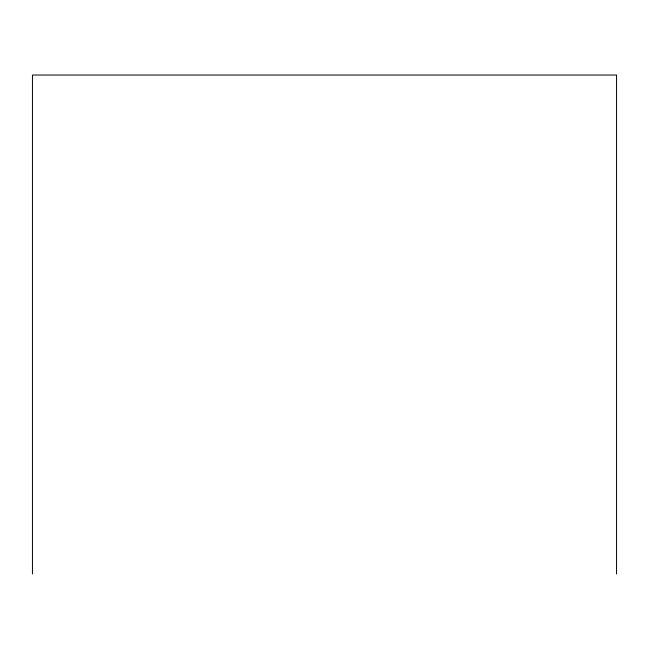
<?xml version="1.0" encoding="UTF-8"?>
<svg xmlns="http://www.w3.org/2000/svg" width="649" height="649" viewBox="0 0 649 649"><rect width="100%" height="100%" fill="white"/><g stroke="black" fill="none" stroke-linecap="round" stroke-linejoin="round"><path stroke-width="0.97" d="M616.55 573.959L616.55 75.041L32.45 75.041L32.45 573.959"/></g></svg>
